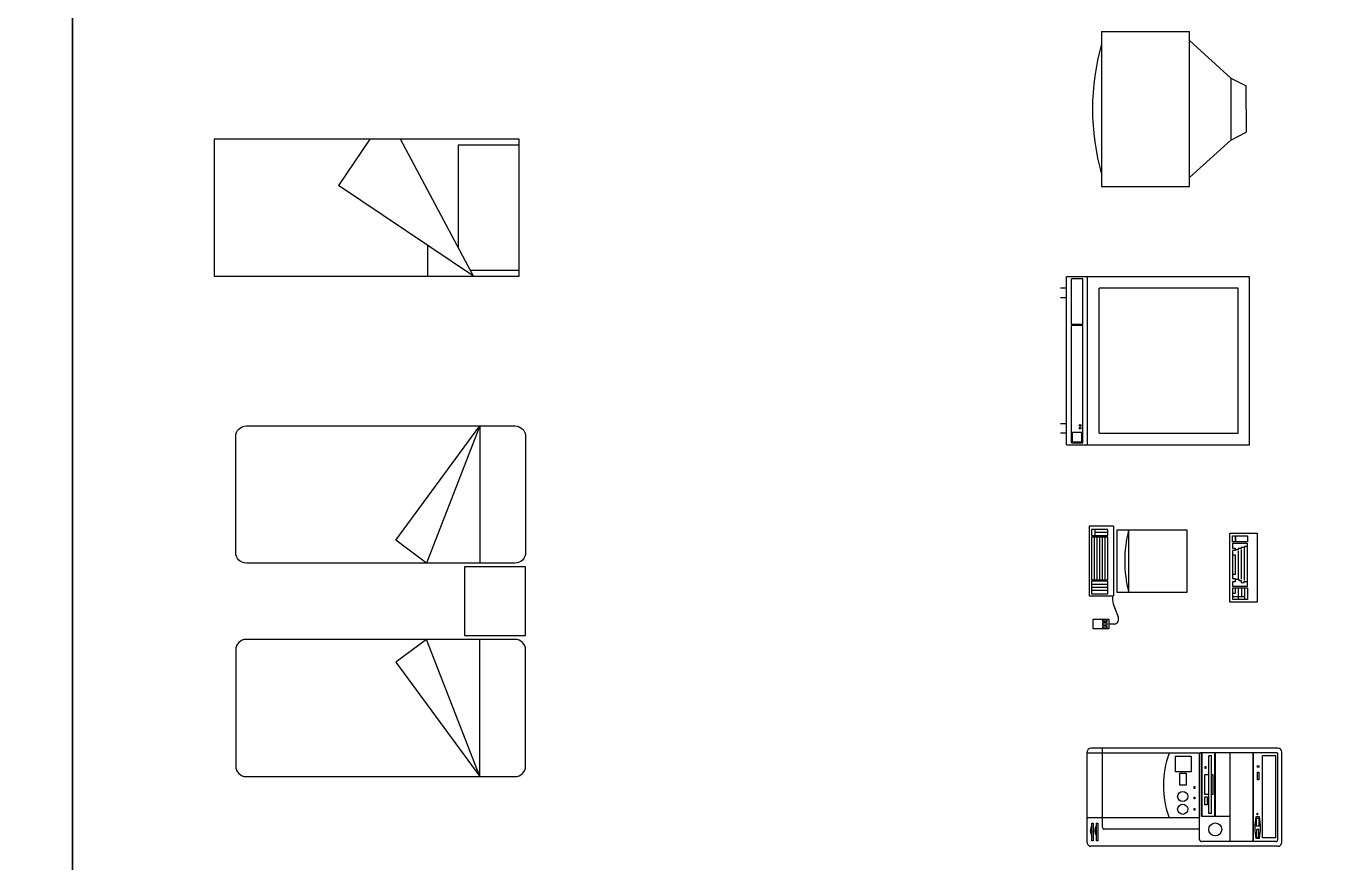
# Model space of a CAD drawing. Header units: millimetres. Extents: x 2198.5 to 2287.8, y 1208.8 to 1298.1.
# Drawn here: x 2269.56 to 2278.04, y 1281.79 to 1287.27 of the extents above; entities that cross this region are included whole.
import ezdxf

# ---------------------------------------------------------------- set-up
doc = ezdxf.new("R2010")
doc.units = ezdxf.units.MM
doc.layers.add('FURN', color=7, linetype='Continuous')

# ---------------------------------------------------------------- blocks, each defined once
blk = doc.blocks.new('compu')
at = {"color": 0, "linetype": 'ByBlock'}
for p, q in [((-0.2039, 0.6413), (-0.2039, 0.1812)), ((0.2025, 0.6413), (-0.2039, 0.6413)), ((0.2025, 0.1812), (0.2025, 0.6413)), ((-0.2039, 0.2574), (0.2025, 0.2574)), ((-0.2039, 0.1812), (0.2025, 0.1812)), ((0.3048, 0.1651), (0.3657, 0.1883)), ((-0.2286, 0.1575), (-0.2286, 0)), ((-0.2286, 0.1575), (0.2286, 0.1575)), ((-0.1676, 0.1219), (-0.2083, 0.1219)), ((-0.2083, 0.1219), (-0.2083, 0.0152)), ((-0.188, 0.1219), (-0.188, 0.0356)), ((-0.1676, 0.0152), (-0.1676, 0.1219)), ((0.1219, 0.1219), (-0.1575, 0.1219)), ((-0.1575, 0.1219), (-0.1575, 0.0152)), ((0.1219, 0.1041), (-0.1575, 0.1041)), ((0.1219, 0.0864), (-0.1575, 0.0864)), ((0.1219, 0.0152), (0.1219, 0.1219)), ((0.2134, 0.1219), (0.1321, 0.1219)), ((0.1321, 0.1219), (0.1321, 0.0152)), ((0.1524, 0.1219), (0.1524, 0.0152)), ((0.1727, 0.1219), (0.1727, 0.0152)), ((0.193, 0.1219), (0.193, 0.0152)), ((0.2134, 0.0152), (0.2134, 0.1219)), ((0.2286, 0), (0.2286, 0.1575)), ((0.2286, 0.1524), (0.254, 0.1524)), ((0.381, 0.127), (0.4445, 0.127)), ((0.381, 0.0254), (0.381, 0.127)), ((0.3962, 0.1168), (0.3861, 0.1168)), ((0.3861, 0.1168), (0.3861, 0.0864)), ((0.3861, 0.0864), (0.3962, 0.0864)), ((0.3962, 0.0864), (0.3962, 0.1168)), ((0.4166, 0.1168), (0.4064, 0.1168)), ((0.4064, 0.1168), (0.4064, 0.0864)), ((0.4064, 0.0864), (0.4166, 0.0864)), ((0.4128, 0.1651), (0.4128, 0.127)), ((0.4166, 0.0864), (0.4166, 0.1168)), ((0.4369, 0.1168), (0.4267, 0.1168)), ((0.4267, 0.1168), (0.4267, 0.0864)), ((0.4267, 0.0864), (0.4369, 0.0864)), ((0.4369, 0.0864), (0.4369, 0.1168)), ((0.4445, 0.127), (0.4445, 0.0254)), ((-0.2083, 0.0356), (-0.1676, 0.0356)), ((-0.2083, 0.0152), (-0.1676, 0.0152)), ((0.1219, 0.0686), (-0.1575, 0.0686)), ((0.1219, 0.0508), (-0.1575, 0.0508)), ((0.1219, 0.033), (-0.1575, 0.033)), ((-0.1575, 0.0152), (0.1219, 0.0152)), ((0.1321, 0.0152), (0.2134, 0.0152)), ((0.4445, 0.0254), (0.381, 0.0254)), ((-0.2286, 0), (0.2286, 0))]:
    blk.add_line(p, q, dxfattribs=at)
for centre, radius, start, end in [((-0.0007, 1.0575), 0.8255, 255.74997, 284.25003), ((0.3809, 0.1598), 0.0323, 9.52728, 118.07249), ((0.254, 0.2604), 0.1079, 270, 298.07249)]:
    blk.add_arc(centre, radius, start, end, dxfattribs=at)
blk = doc.blocks.new('CPU1 F')
at = {"layer": 'FURN', "color": 7}
for p, q in [((2.969, 12.75), (-2.969, 12.75)), ((-3.219, 12.5), (-3.219, 0.25)), ((-2.906, 12.375), (-2.906, 7.5)), ((2.781, 12.5), (-2.844, 12.5)), ((2.656, 12.375), (-2.719, 12.375)), ((-2.719, 12.375), (-2.719, 11.5)), ((2.656, 12.375), (2.656, 11.5)), ((2.906, 12.375), (2.906, 7.5)), ((3.219, 12.5), (3.219, 0.25)), ((2.656, 11.5), (-2.719, 11.5)), ((1.293, 11.298), (1.293, 11.053)), ((2.708, 11.298), (2.708, 11.053)), ((2.906, 10.906), (-2.906, 10.906)), ((2.906, 10.875), (-2.906, 10.875)), ((2.906, 9.375), (-2.906, 9.375)), ((1.256, 9.375), (1.256, 7.5)), ((1.256, 8.406), (-2.906, 8.406)), ((1.256, 8.375), (-2.906, 8.375)), ((1.069, 8.144), (-2.719, 8.144)), ((-2.719, 8.144), (-2.719, 7.975)), ((1.069, 7.975), (-2.719, 7.975)), ((-0.173, 8.269), (-1.477, 8.269)), ((-1.477, 8.269), (-1.477, 8.144)), ((-1.477, 7.975), (-1.477, 7.725)), ((-0.173, 7.725), (-1.477, 7.725)), ((-0.173, 8.269), (-0.173, 8.144)), ((-0.173, 7.975), (-0.173, 7.725)), ((1.069, 8.144), (1.069, 7.975)), ((1.256, 7.531), (-2.906, 7.531)), ((1.256, 7.5), (-2.906, 7.5)), ((-2.889, 7.383), (-2.889, 0)), ((2.781, 7.375), (-2.844, 7.375)), ((1.344, 7.375), (1.344, 0)), ((2.094, 7.375), (2.094, 1.125)), ((1.969, 1), (-3.219, 1)), ((2.969, 0), (-2.969, 0))]:
    blk.add_line(p, q, dxfattribs=at)
for points in [[(-1.638, 11.264), (-1.145, 11.264), (-1.145, 11.161), (-1.638, 11.161)], [(1.036, 11.168), (1.158, 11.168), (1.158, 11.137), (1.036, 11.137)], [(1.37, 11.247), (1.89, 11.247), (1.89, 11.104), (1.37, 11.104)], [(2.632, 11.247), (2.111, 11.247), (2.111, 11.104), (2.632, 11.104)], [(-2.007, 7.77), (-1.884, 7.77), (-1.884, 7.74), (-2.007, 7.74)], [(-0.027, 7.862), (0.493, 7.862), (0.493, 7.719), (-0.027, 7.719)], [(-2.685, 6.81), (-1.661, 6.81), (-1.661, 5.787), (-2.685, 5.787)], [(-0.697, 7.056), (-0.575, 7.056), (-0.575, 7.026), (-0.697, 7.026)], [(-0.006, 7.056), (0.116, 7.056), (0.116, 7.026), (-0.006, 7.026)], [(0.732, 7.056), (0.854, 7.056), (0.854, 7.026), (0.732, 7.026)], [(-1.566, 6.501), (-0.78, 6.501), (-0.78, 6.073), (-1.566, 6.073)], [(1.697, 0.704), (2.864, 0.704), (2.864, 0.609), (1.697, 0.609)], [(1.697, 0.403), (2.864, 0.403), (2.864, 0.308), (1.697, 0.308)]]:
    blk.add_lwpolyline(points, close=True, dxfattribs=at)
for centre, radius in [((-2.016, 11.206), 0.0583), ((2.114, 8.4), 0.425), ((-0.042, 6.263), 0.333), ((0.792, 6.263), 0.333)]:
    blk.add_circle(centre, radius, dxfattribs=at)
for centre, radius, start, end in [((-2.969, 12.5), 0.25, 90, 180), ((2.969, 12.5), 0.25, 0, 90), ((-2.832, 12.416), 0.085, 98.13097, 208.73893), ((2.781, 12.375), 0.125, 0, 90), ((2.001, 7.321), 4.039, 79.90796, 100.09204), ((2.001, 15.03), 4.039, 259.90796, 280.09204), ((-2.832, 7.459), 0.085, 151.26107, 261.86903), ((2.781, 7.5), 0.125, 270, 0), ((-0.773, 11.159), 6.159, 249.90296, 290.09704), ((1.969, 1.125), 0.125, 270, 0), ((-2.969, 0.25), 0.25, 180, 270), ((2.199, 1.197), 0.689, 238.72923, 301.27077), ((2.199, 0.897), 0.689, 238.72923, 301.27077), ((2.969, 0.25), 0.25, 270, 0)]:
    blk.add_arc(centre, radius, start, end, dxfattribs=at)
blk = doc.blocks.new('Teclado1')
at = {"color": 0, "linetype": 'ByBlock'}
for p, q in [((-0.227, 0), (-0.227, 0.1778)), ((-0.227, 0.1778), (0.227, 0.1778)), ((0.227, 0.1778), (0.227, 0)), ((-0.208, 0.0381), (-0.208, 0.1143)), ((-0.208, 0.1143), (-0.1699, 0.1143)), ((-0.1699, 0.1143), (-0.1699, 0.0381)), ((-0.1572, 0.1143), (-0.1572, 0.0159)), ((0.1222, 0.1143), (-0.1572, 0.1143)), ((-0.1381, 0.1111), (-0.1381, 0.0952)), ((-0.1381, 0.0952), (-0.1318, 0.0952)), ((-0.1318, 0.0952), (-0.1318, 0.073)), ((-0.1286, 0.0921), (0.0841, 0.0921)), ((0.0905, 0.0921), (0.0905, 0.1111)), ((0.0968, 0.0921), (0.0905, 0.0921)), ((0.0968, 0.073), (0.0968, 0.0921)), ((0.1222, 0.0159), (0.1222, 0.1143)), ((0.1318, 0.019), (0.1318, 0.1143)), ((0.1318, 0.1143), (0.208, 0.1143)), ((0.1318, 0.0952), (0.1857, 0.0952)), ((0.1889, 0.054), (0.1889, 0.0952)), ((0.1889, 0.0952), (0.2048, 0.0952)), ((0.208, 0.1143), (0.208, 0.019)), ((-0.1699, 0.0381), (-0.208, 0.0381)), ((-0.208, 0.0159), (-0.208, 0.0349)), ((-0.208, 0.0349), (-0.1699, 0.0349)), ((-0.1699, 0.0159), (-0.208, 0.0159)), ((-0.1699, 0.0349), (-0.1699, 0.0159)), ((-0.1572, 0.0159), (-0.1286, 0.0159)), ((-0.1318, 0.073), (-0.1254, 0.073)), ((-0.1286, 0.0159), (-0.1286, 0.0349)), ((-0.1286, 0.0349), (-0.1127, 0.0349)), ((-0.1254, 0.073), (-0.1254, 0.054)), ((-0.1254, 0.054), (-0.1159, 0.054)), ((-0.1191, 0.073), (0.0746, 0.073)), ((-0.1159, 0.054), (-0.1159, 0.0349)), ((-0.1127, 0.0349), (-0.1127, 0.0159)), ((-0.1127, 0.0159), (0.0714, 0.0159)), ((-0.1095, 0.054), (0.0714, 0.054)), ((-0.0841, 0.0159), (-0.0841, 0.0349)), ((-0.0841, 0.0349), (0.046, 0.0349)), ((0.046, 0.0349), (0.046, 0.0159)), ((0.0714, 0.0159), (0.0714, 0.0349)), ((0.0714, 0.0349), (0.0937, 0.0349)), ((0.0746, 0.0381), (0.0746, 0.0572)), ((0.0746, 0.0572), (0.0841, 0.0572)), ((0.0841, 0.0572), (0.0841, 0.073)), ((0.0841, 0.073), (0.0968, 0.073)), ((0.0937, 0.0349), (0.0937, 0.0159)), ((0.0937, 0.0159), (0.1222, 0.0159)), ((0.1318, 0.054), (0.1857, 0.054)), ((0.208, 0.019), (0.1318, 0.019)), ((0.1349, 0.0762), (0.1857, 0.0762)), ((0.1349, 0.0349), (0.1699, 0.0349)), ((0.1699, 0.0349), (0.1699, 0.019)), ((0.1889, 0.019), (0.1889, 0.054)), ((0.1889, 0.054), (0.2048, 0.054)), ((0.227, 0), (-0.227, 0))]:
    blk.add_line(p, q, dxfattribs=at)
blk = doc.blocks.new('Tv14')
at = {"color": 0, "linetype": 'ByBlock'}
for p, q in [((-0.1016, -0.0508), (-0.0762, 0)), ((0, 0), (-0.0762, 0)), ((0, 0), (0.0762, 0)), ((0.1016, -0.0508), (0.0762, 0)), ((-0.1016, -0.0508), (-0.2244, -0.1863)), ((-0.1016, -0.0508), (0.1016, -0.0508)), ((0.1016, -0.0508), (0.2244, -0.1863)), ((0.254, -0.1863), (-0.254, -0.1863)), ((-0.254, -0.4741), (-0.254, -0.1863)), ((0.254, -0.4741), (0.254, -0.1863)), ((-0.254, -0.4741), (0.254, -0.4741))]:
    blk.add_line(p, q, dxfattribs=at)
blk.add_arc((0, 0.2794), 0.7832, 254.1883, 285.8117, dxfattribs=at)
blk = doc.blocks.new('tv')
for p, q in [((19.191, 0.2, 2.89), (16.989, 0.2, 2.89)), ((16.989, 0.2, 2.89), (16.989, -2.2, 2.89)), ((19.191, -2.2, 2.89), (19.191, 0.2, 2.89)), ((19.041, 0.05, 2.89), (17.139, 0.05, 2.89)), ((17.139, 0.05, 2.89), (17.139, -1.773, 2.89)), ((19.041, -1.773, 2.89), (19.041, 0.05, 2.89)), ((19.041, -1.773, 2.89), (17.139, -1.773, 2.89)), ((19.191, -1.923, 2.89), (16.989, -1.923, 2.89)), ((17.614, -1.985, 2.89), (17.014, -1.985, 2.89)), ((17.014, -1.985, 2.89), (17.014, -2.135, 2.89)), ((17.614, -1.985, 2.89), (17.614, -2.135, 2.89)), ((19.166, -1.985, 2.89), (17.626, -1.985, 2.89)), ((17.626, -1.985, 2.89), (17.626, -2.135, 2.89)), ((19.153, -1.998, 2.89), (19.028, -1.998, 2.89)), ((19.028, -2.123, 2.89), (19.028, -1.998, 2.89)), ((19.153, -2.123, 2.89), (19.153, -1.998, 2.89)), ((19.166, -2.135, 2.89), (19.166, -1.985, 2.89)), ((19.191, -2.2, 2.89), (16.989, -2.2, 2.89)), ((17.614, -2.135, 2.89), (17.014, -2.135, 2.89)), ((17.139, -2.2, 2.89), (17.139, -2.277, 2.89)), ((17.264, -2.2, 2.89), (17.264, -2.277, 2.89)), ((19.166, -2.135, 2.89), (17.626, -2.135, 2.89)), ((18.916, -2.2, 2.89), (18.916, -2.277, 2.89)), ((19.153, -2.123, 2.89), (19.028, -2.123, 2.89)), ((19.041, -2.2, 2.89), (19.041, -2.277, 2.89))]:
    blk.add_line(p, q)
for centre in [(18.937, -2.02, 2.89), (18.973, -2.02, 2.89)]:
    blk.add_circle(centre, 0.0125)
blk = doc.blocks.new('1p 07')
for p, q in [((-45, 0), (-45, -200)), ((45, 0), (-45, 0)), ((-41, 0), (-41, -40)), ((41, -32.13), (41, 0)), ((45, -200), (45, 0)), ((45, -30), (-45, -77.85)), ((45, -30), (-14.6, -118.36)), ((-41, -40), (26.19, -40)), ((45, -60), (24.76, -60)), ((-45, -97.85), (-14.6, -118.36)), ((-45, -200), (45, -200))]:
    blk.add_line(p, q)
blk = doc.blocks.new('M-2')
for points in [[(-1.15, -0.3), (-0.25, -0.3), (-0.25, -0.65), (-0.4, -0.85), (-1.15, -0.3), (-0.25, -0.65), (-0.25, -1.83, -0.414214), (-0.32, -1.9), (-1.08, -1.9, -0.414213), (-1.15, -1.83), (-1.15, -0.07, -0.414215), (-1.08, 0), (-0.32, 0, -0.414215), (-0.25, -0.07), (-0.25, -0.3)], [(1.15, -0.3), (0.25, -0.3), (0.25, -0.65), (0.4, -0.85), (1.15, -0.3), (0.25, -0.65), (0.25, -1.83, 0.414214), (0.32, -1.9), (1.08, -1.9, 0.414213), (1.15, -1.83), (1.15, -0.07, 0.414215), (1.08, 0), (0.32, 0, 0.414215), (0.25, -0.07), (0.25, -0.3)]]:
    blk.add_lwpolyline(points, format="xyb")
blk.add_lwpolyline([(-0.225, 0), (-0.225, -0.4), (0.225, -0.4), (0.225, 0)], close=True)
blk = doc.blocks.new('2de1p 09 mesita')
blk.add_blockref('M-2', (0, 0))

msp = doc.modelspace()

# ---------------------------------------------------------------- linework, layer by layer
at = {"color": 1}
for points in [[(2248.8627, 1297.4813), (2248.8627, 1267.7813), (2269.8627, 1267.7813), (2269.8627, 1297.4813)], [(2269.8627, 1297.4813), (2269.8627, 1267.7813), (2287.5327, 1267.7813), (2287.5327, 1297.4813)]]:
    msp.add_lwpolyline(points, close=True, dxfattribs=at)

# ---------------------------------------------------------------- block references
at = {"rotation": 270}
for name, p, xscale, yscale, zscale in [('Tv14', (2277.5557, 1286.729), 2, 2, 2), ('1p 07', (2272.7913, 1286.0823), 0.009999999999763531, 0.009999999999763531, 0.009999999999763531), ('tv', (2277.4774, 1294.1232, -1.445), 0.5, 0.5, 0.5), ('CPU1 F', (2276.5127, 1282.2161, 2.89), 0.09999999999990905, 0.09999999999990905, 0.09999999999990905)]:
    msp.add_blockref(name, p, dxfattribs=dict(at, xscale=xscale, yscale=yscale, zscale=zscale))
for name, p in [('2de1p 09 mesita', (2272.8331, 1283.5011)), ('compu', (2276.5272, 1283.7642)), ('Teclado1', (2277.449, 1283.7216))]:
    msp.add_blockref(name, p, dxfattribs=at)

doc.saveas('drawing.dxf')
